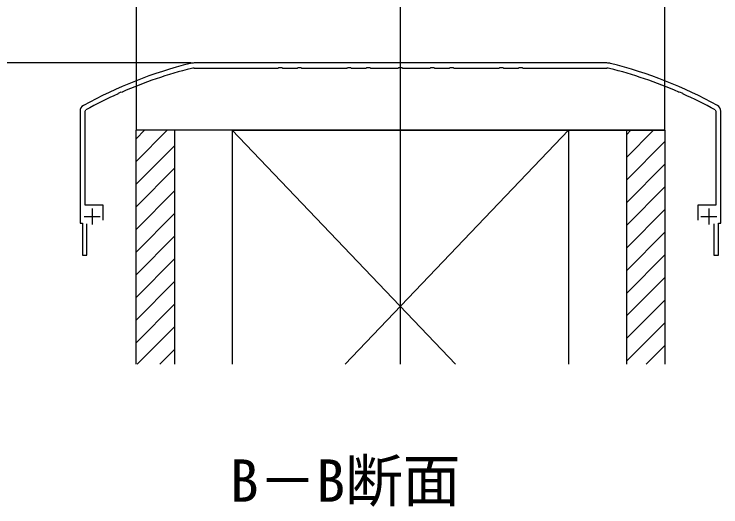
# Model space of a CAD drawing. Units: millimetres, scale not verified. Extents: x -875 to 875, y -1310 to 1300.
# Drawn here: x -491.1 to -270.5, y 14.5 to 168.2 of the extents above; entities that cross this region are included whole.
import ezdxf
from ezdxf.enums import TextEntityAlignment as Align

# ---------------------------------------------------------------- set-up
doc = ezdxf.new("R2010")
doc.units = ezdxf.units.MM
doc.header["$LTSCALE"] = 4
for name, color, linetype in [('0-2_USER1', 3, 'Continuous'), ('0-4_YKK_11E', 7, 'Continuous'), ('0-8_YKK_D', 6, 'Continuous'), ('0-A_YSS_K', 3, 'Continuous'), ('0-B_YSS_KE', 3, 'Continuous')]:
    doc.layers.add(name, color=color, linetype=linetype)
doc.styles.add('ＭＳ ゴシック', font='')
doc.styles.get('ＭＳ ゴシック').set_extended_font_data('MS Gothic')

msp = doc.modelspace()

# ---------------------------------------------------------------- linework, layer by layer
at = {"layer": '0-4_YKK_11E'}
for p, q in [((-306.112, 153), (-434.888, 153)), ((-466.7, 107.6), (-466.7, 102.6)), ((-274.3, 107.6), (-274.3, 102.6)), ((-469.2, 105.1), (-464.2, 105.1)), ((-276.8, 105.1), (-271.8, 105.1))]:
    msp.add_line(p, q, dxfattribs=at)
for points in [[(-434.888, 151.4), (-408.671, 151.4), (-408.479, 151.543), (-407.521, 151.543), (-407.329, 151.4), (-402.671, 151.4), (-402.479, 151.543), (-401.521, 151.543), (-401.329, 151.4), (-387.171, 151.4), (-386.979, 151.543), (-386.021, 151.543), (-385.829, 151.4), (-381.171, 151.4), (-380.979, 151.543), (-380.021, 151.543), (-379.829, 151.4), (-371.171, 151.4), (-370.979, 151.543), (-370.021, 151.543), (-369.829, 151.4), (-361.171, 151.4), (-360.979, 151.543), (-360.021, 151.543), (-359.829, 151.4), (-355.171, 151.4), (-354.979, 151.543), (-354.021, 151.543), (-353.829, 151.4), (-339.671, 151.4), (-339.479, 151.543), (-338.521, 151.543), (-338.329, 151.4), (-333.671, 151.4), (-333.479, 151.543), (-332.521, 151.543), (-332.329, 151.4), (-306.112, 151.4)], [(-458.612, 143.367), (-458.496, 143.575), (-457.619, 143.963), (-457.386, 143.909)], [(-283.614, 143.909), (-283.381, 143.963), (-282.504, 143.575), (-282.388, 143.367)], [(-470.5, 138), (-470.5, 103), (-469.75, 103), (-469.75, 93), (-468.35, 93), (-468.35, 102.8)], [(-463.3, 104), (-463.3, 108.6), (-468.9, 108.6), (-468.9, 138), (-468.693, 138.351)], [(-272.307, 138.351), (-272.1, 138), (-272.1, 108.6), (-277.7, 108.6), (-277.7, 104)], [(-272.65, 102.8), (-272.65, 93), (-271.25, 93), (-271.25, 103), (-270.5, 103), (-270.5, 138)]]:
    msp.add_lwpolyline(points, dxfattribs=at)
for centre, radius, start, end in [((-402.041, 17.057), 140, 104.08209, 118.78906), ((-434.888, 148), 5, 89.99999, 104.08209), ((-306.112, 148), 5, 75.91792, 90.00002), ((-338.959, 17.057), 140, 61.21094, 75.91791), ((-402.041, 17.057), 138.4, 104.08209, 113.57148), ((-434.888, 148), 3.4, 89.99997, 104.08207), ((-306.112, 148), 3.4, 75.91792, 90.00002), ((-338.959, 17.057), 138.4, 66.42852, 75.91791), ((-402.041, 17.057), 138.4, 114.12651, 118.78907), ((-338.959, 17.057), 138.4, 61.21093, 65.87349), ((-468.5, 138), 2, 118.78908, 179.99999), ((-272.5, 138), 2, 0.00002, 61.21093)]:
    msp.add_arc(centre, radius, start, end, dxfattribs=at)
at = {"layer": '0-8_YKK_D'}
msp.add_line((-435.888, 153), (-618.999, 153), dxfattribs=at)
at = {"layer": '0-A_YSS_K'}
for p, q in [((-370.5, 59), (-370.5, 1048.535)), ((-288, 132), (-288, 489.433)), ((-453, 203), (-453, 132)), ((-453, 122.269), (-443.269, 132)), ((-453, 59), (-453, 132)), ((-288, 132), (-453, 132)), ((-453, 129.34), (-450.34, 132)), ((-423, 132), (-450, 132)), ((-441, 132), (-441, 59)), ((-423, 132), (-353.28, 59)), ((-423, 132), (-423, 59)), ((-318, 132), (-387.72, 59)), ((-318, 132), (-318, 59)), ((-318, 132), (-288, 132)), ((-300, 123.552), (-291.552, 132)), ((-300, 132), (-300, 59)), ((-300, 130.623), (-298.623, 132)), ((-288, 132), (-288, 59)), ((-300, 116.481), (-288, 128.481)), ((-453, 115.198), (-441, 127.198)), ((-300, 109.41), (-288, 121.41)), ((-453, 108.127), (-441, 120.127)), ((-453, 101.056), (-441, 113.056)), ((-300, 102.339), (-288, 114.339)), ((-453, 93.985), (-441, 105.985)), ((-300, 95.268), (-288, 107.268)), ((-300, 88.197), (-288, 100.197)), ((-453, 86.914), (-441, 98.914)), ((-300, 81.126), (-288, 93.126)), ((-453, 79.843), (-441, 91.843)), ((-300, 74.055), (-288, 86.055)), ((-453, 72.771), (-441, 84.771)), ((-453, 65.7), (-441, 77.7)), ((-300, 66.983), (-288, 78.983)), ((-452.629, 59), (-441, 70.629)), ((-300, 59.912), (-288, 71.912)), ((-293.841, 59), (-288, 64.841)), ((-445.558, 59), (-441, 63.558))]:
    msp.add_line(p, q, dxfattribs=at)
at = {"layer": '0-B_YSS_KE'}
for p, q in [((-423, 132), (-318, 132)), ((-423, 132), (-423, 59)), ((-318, 132), (-318, 59))]:
    msp.add_line(p, q, dxfattribs=at)

# ---------------------------------------------------------------- texts
at = {"layer": '0-2_USER1', "style": 'ＭＳ ゴシック'}
msp.add_text('B－B断面', height=13.2, dxfattribs=at).set_placement((-423.739, 12.148), align=Align.BOTTOM_LEFT)

doc.saveas('drawing.dxf')
